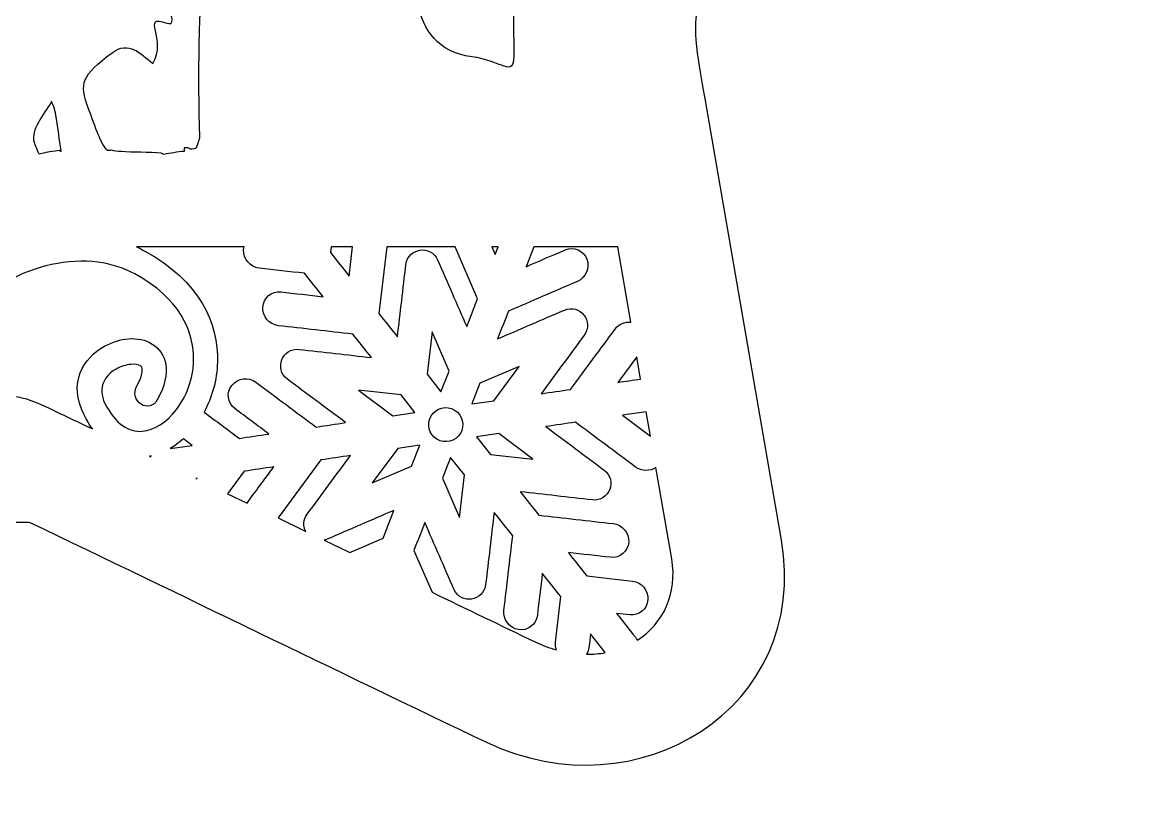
# Model space of a CAD drawing. Header units: centimetres. Extents: x 1 to 126, y -110 to -2.
# Drawn here: x 42.48 to 47.69, y -28.98 to -25.25 of the extents above; entities that cross this region are included whole.
import ezdxf

# ---------------------------------------------------------------- set-up
doc = ezdxf.new("R2010")
doc.units = ezdxf.units.CM
doc.header["$MEASUREMENT"] = 0
doc.layers.add('layer 1', color=7, linetype='Continuous')

msp = doc.modelspace()

# ---------------------------------------------------------------- linework, layer by layer
at = {"layer": 'layer 1', "color": 250}
for points, knots in [([(46.36545, -21.77589), (46.6753, -21.81724), (47.04066, -21.87667), (47.2942, -22.07185), (47.2942, -22.07185), (47.46251, -22.20141), (47.58036, -22.37796), (47.61948, -22.58822), (47.61948, -22.58822), (47.69392, -22.98836), (47.46352, -23.34946), (47.1942, -23.62079), (47.1942, -23.62079), (47.1942, -23.62079), (45.71405, -25.11198), (45.71405, -25.11198), (45.71405, -25.11198), (45.68489, -25.14136), (45.6561, -25.1745), (45.64785, -25.21617), (45.64785, -25.21617), (45.62758, -25.31854), (45.67422, -25.53845), (45.6921, -25.64177), (45.6921, -25.64177), (45.6921, -25.64177), (46.04615, -27.68863), (46.04615, -27.68863), (46.04615, -27.68863), (46.18301, -28.4798), (45.36802, -28.97576), (44.66266, -28.64062), (44.66266, -28.64062), (43.94295, -28.29867), (43.22752, -27.94779), (42.50836, -27.60468), (42.50836, -27.60468), (42.50836, -27.60468), (42.29024, -27.60468), (42.29024, -27.60468), (42.29024, -27.60468), (41.57196, -27.95059), (40.85465, -28.29849), (40.13456, -28.64062), (40.13456, -28.64062), (39.42921, -28.97576), (38.61422, -28.4798), (38.75107, -27.68863), (38.75107, -27.68863), (38.75107, -27.68863), (39.10513, -25.64177), (39.10513, -25.64177), (39.10513, -25.64177), (39.20943, -25.03877), (38.99681, -25.02498), (38.5828, -24.60787), (38.5828, -24.60787), (38.5828, -24.60787), (37.60303, -23.62079), (37.60303, -23.62079), (37.60303, -23.62079), (37.33371, -23.34946), (37.10331, -22.98836), (37.17775, -22.58822), (37.17775, -22.58822), (37.21687, -22.37796), (37.33472, -22.20141), (37.50302, -22.07185), (37.50302, -22.07185), (37.75657, -21.87667), (38.12192, -21.81724), (38.43177, -21.77589), (38.43177, -21.77589), (38.43177, -21.77589), (39.74487, -21.60062), (39.74487, -21.60062), (39.74487, -21.60062), (40.23312, -21.53546), (40.42005, -21.58579), (40.64424, -21.13943), (40.64424, -21.13943), (40.64424, -21.13943), (41.39412, -19.64646), (41.39412, -19.64646), (41.39412, -19.64646), (41.59582, -19.24488), (41.8908, -18.74749), (42.40351, -18.74687), (42.40351, -18.74687), (42.91444, -18.74626), (43.2092, -19.2389), (43.41029, -19.63928), (43.41029, -19.63928), (43.41029, -19.63928), (44.16157, -21.13503), (44.16157, -21.13503), (44.16157, -21.13503), (44.3539, -21.51793), (44.43619, -21.52748), (44.74386, -21.56764), (44.74386, -21.56764), (45.27899, -21.6375), (45.82808, -21.70416), (46.36545, -21.77589)], [0, 0, 0, 0, 0.037037, 0.037037, 0.037037, 0.037037, 0.0740741, 0.0740741, 0.0740741, 0.0740741, 0.1111111, 0.1111111, 0.1111111, 0.1111111, 0.1481481, 0.1481481, 0.1481481, 0.1481481, 0.1851852, 0.1851852, 0.1851852, 0.1851852, 0.2222222, 0.2222222, 0.2222222, 0.2222222, 0.2592593, 0.2592593, 0.2592593, 0.2592593, 0.2962963, 0.2962963, 0.2962963, 0.2962963, 0.3333333, 0.3333333, 0.3333333, 0.3333333, 0.3703704, 0.3703704, 0.3703704, 0.3703704, 0.4074074, 0.4074074, 0.4074074, 0.4074074, 0.4444444, 0.4444444, 0.4444444, 0.4444444, 0.4814815, 0.4814815, 0.4814815, 0.4814815, 0.5185185, 0.5185185, 0.5185185, 0.5185185, 0.5555556, 0.5555556, 0.5555556, 0.5555556, 0.5925926, 0.5925926, 0.5925926, 0.5925926, 0.6296296, 0.6296296, 0.6296296, 0.6296296, 0.6666667, 0.6666667, 0.6666667, 0.6666667, 0.7037037, 0.7037037, 0.7037037, 0.7037037, 0.7407407, 0.7407407, 0.7407407, 0.7407407, 0.7777778, 0.7777778, 0.7777778, 0.7777778, 0.8148148, 0.8148148, 0.8148148, 0.8148148, 0.8518519, 0.8518519, 0.8518519, 0.8518519, 0.8888889, 0.8888889, 0.8888889, 0.8888889, 0.9259259, 0.9259259, 0.9259259, 0.9259259, 1, 1, 1, 1]), ([(40.71494, -22.98687), (40.51563, -23.17215), (40.31314, -23.35727), (40.09522, -23.54372), (40.09522, -23.54372), (40.06101, -23.573), (40.0521, -23.60384), (40.0521, -23.64583), (40.0521, -23.64583), (40.05551, -24.68394), (40.05354, -24.53762), (40.05274, -25.10005), (40.05274, -25.10005), (40.05266, -25.15145), (40.04617, -25.14564), (40.06903, -25.10721), (40.06903, -25.10721), (40.13182, -25.00183), (40.18811, -24.90913), (40.25535, -24.78634), (40.25535, -24.78634), (40.25535, -24.78634), (40.25449, -24.78634), (40.25449, -24.78634), (40.25449, -24.78634), (40.3011, -24.75208), (40.32101, -24.68234), (40.34063, -24.62191), (40.34063, -24.62191), (40.35592, -24.61086), (40.36867, -24.59483), (40.38053, -24.57253), (40.38053, -24.57253), (40.49126, -24.36453), (40.62001, -24.16755), (40.75073, -23.97227), (40.75073, -23.97227), (40.83005, -23.85377), (40.91441, -23.7376), (41.04182, -23.66562), (41.04182, -23.66562), (41.15035, -23.60432), (41.35265, -23.6357), (41.4455, -23.72671), (41.4455, -23.72671), (41.50119, -23.78123), (41.50699, -23.9301), (41.45728, -24.0398), (41.45728, -24.0398), (41.44595, -24.06482), (41.43386, -24.08506), (41.43892, -24.11846), (41.43892, -24.11846), (41.45361, -24.21473), (41.33081, -24.32196), (41.2427, -24.28616), (41.2427, -24.28616), (41.17792, -24.25978), (41.16235, -24.30009), (41.17655, -24.33496), (41.17655, -24.33496), (41.21614, -24.43214), (41.20706, -24.53834), (41.23775, -24.63736), (41.23775, -24.63736), (41.30558, -24.62347), (41.31385, -24.57014), (41.31735, -24.52166), (41.31735, -24.52166), (41.3233, -24.43959), (41.36688, -24.38493), (41.42552, -24.33609), (41.42552, -24.33609), (41.44542, -24.31953), (41.46239, -24.301), (41.48948, -24.3143), (41.48948, -24.3143), (41.51223, -24.32554), (41.50869, -24.34998), (41.51218, -24.37077), (41.51218, -24.37077), (41.52803, -24.4658), (41.4745, -24.53744), (41.42483, -24.62373), (41.42483, -24.62373), (41.37873, -24.66804), (41.35996, -24.73619), (41.35016, -24.80038), (41.35016, -24.80038), (41.32667, -24.81691), (41.32631, -24.853), (41.32593, -24.93241), (41.32593, -24.93241), (41.3253, -25.07333), (41.31652, -25.08187), (41.17746, -25.09168), (41.17746, -25.09168), (41.13632, -25.09463), (41.07989, -25.0841), (41.06127, -25.12416), (41.06127, -25.12416), (41.03922, -25.17166), (41.0873, -25.20939), (41.11634, -25.24344), (41.11634, -25.24344), (41.26593, -25.4187), (41.38691, -25.65139), (41.46666, -25.89054), (41.46666, -25.89054), (41.46666, -25.89054), (41.47848, -25.89029), (41.47848, -25.89029), (41.47848, -25.89029), (41.47848, -25.89029), (41.47865, -25.8908), (41.47865, -25.8908), (41.47865, -25.8908), (41.47865, -25.8908), (41.47919, -25.89081), (41.47919, -25.89081), (41.47919, -25.89081), (41.47919, -25.89081), (41.47955, -25.89005), (41.47955, -25.89005), (41.47955, -25.89005), (41.48564, -25.88841), (41.48799, -25.88205), (41.48666, -25.87672), (41.48666, -25.87672), (41.50686, -25.88015), (41.52662, -25.8819), (41.54606, -25.88184), (41.54606, -25.88184), (41.54606, -25.88184), (41.54607, -25.88182), (41.54607, -25.88182), (41.54607, -25.88182), (41.54607, -25.88182), (41.54622, -25.88055), (41.54622, -25.88055), (41.54622, -25.88055), (41.54622, -25.88055), (41.54624, -25.88054), (41.54624, -25.88054), (41.54624, -25.88054), (41.54624, -25.88054), (41.5459, -25.8767), (41.5459, -25.8767), (41.5459, -25.8767), (41.5459, -25.8767), (41.54591, -25.8767), (41.54591, -25.8767), (41.54591, -25.8767), (41.54591, -25.8767), (41.5459, -25.87668), (41.5459, -25.87668), (41.5459, -25.87668), (41.58715, -25.79043), (41.64622, -25.67429), (41.67683, -25.59749), (41.67683, -25.59749), (41.68969, -25.56524), (41.74819, -25.53267), (41.69147, -25.48853), (41.69147, -25.48853), (41.64048, -25.44893), (41.58924, -25.40713), (41.51968, -25.43757), (41.51968, -25.43757), (41.49469, -25.44851), (41.47363, -25.46874), (41.45068, -25.48479), (41.45068, -25.48479), (41.41992, -25.44011), (41.44868, -25.39632), (41.4519, -25.35761), (41.4519, -25.35761), (41.41907, -25.33416), (41.38119, -25.38496), (41.3628, -25.34776), (41.3628, -25.34776), (41.34436, -25.31043), (41.41106, -25.23826), (41.43516, -25.20697), (41.43516, -25.20697), (41.40585, -25.18418), (41.38982, -25.22749), (41.35689, -25.21054), (41.35689, -25.21054), (41.4577, -24.99936), (41.45782, -24.99905), (41.66181, -25.08393), (41.66181, -25.08393), (41.70022, -25.09989), (41.72611, -25.08981), (41.75386, -25.05877), (41.75386, -25.05877), (41.89446, -24.90129), (42.06325, -24.88641), (42.24365, -24.97321), (42.24365, -24.97321), (42.31928, -25.00959), (42.35566, -25.00174), (42.39776, -24.92087), (42.39776, -24.92087), (42.47825, -24.76627), (42.6214, -24.74123), (42.70588, -24.86308), (42.70588, -24.86308), (42.74544, -24.92016), (42.77488, -24.92294), (42.83351, -24.907), (42.83351, -24.907), (42.94082, -24.87782), (43.09993, -24.94569), (43.13075, -25.03961), (43.13075, -25.03961), (43.15041, -25.09945), (43.14511, -25.16803), (43.17707, -25.22726), (43.17707, -25.22726), (43.18371, -25.2396), (43.18503, -25.26921), (43.1562, -25.25867), (43.1562, -25.25867), (43.02942, -25.21234), (43.16112, -25.33825), (43.0893, -25.44781), (43.0893, -25.44781), (43.03271, -25.40219), (42.97691, -25.33878), (42.89793, -25.39834), (42.89793, -25.39834), (42.75421, -25.50675), (42.74257, -25.53915), (42.78761, -25.66113), (42.78761, -25.66113), (42.81948, -25.74747), (42.84748, -25.83363), (42.87699, -25.85741), (42.87699, -25.85741), (42.88309, -25.8571), (42.88917, -25.85693), (42.8953, -25.85657), (42.8953, -25.85657), (42.90804, -25.85957), (42.92279, -25.86147), (42.94023, -25.86279), (42.94023, -25.86279), (42.94023, -25.86279), (42.94023, -25.8628), (42.94023, -25.8628), (42.94023, -25.8628), (42.99334, -25.86683), (43.07217, -25.86475), (43.12972, -25.87006), (43.12972, -25.87006), (43.12972, -25.87006), (43.14178, -25.87587), (43.14178, -25.87587), (43.14178, -25.87587), (43.17332, -25.86977), (43.20493, -25.86507), (43.23657, -25.86149), (43.23657, -25.86149), (43.23657, -25.86149), (43.23657, -25.84425), (43.23657, -25.84425), (43.23657, -25.84425), (43.24441, -25.8447), (43.25224, -25.84525), (43.26004, -25.84597), (43.26004, -25.84597), (43.26463, -25.85712), (43.284, -25.84986), (43.29163, -25.84854), (43.29163, -25.84854), (43.29955, -25.82864), (43.30965, -25.80221), (43.30965, -25.79468), (43.30965, -25.79468), (43.30039, -25.50078), (43.30439, -25.20705), (43.32969, -24.91381), (43.32969, -24.91381), (43.33743, -24.82429), (43.30713, -24.78348), (43.21231, -24.82037), (43.21231, -24.82037), (43.17415, -24.83524), (43.11468, -24.8531), (43.09465, -24.81352), (43.09465, -24.81352), (43.08169, -24.78785), (43.06621, -24.77451), (43.04936, -24.76775), (43.04936, -24.76775), (43.01435, -24.71781), (43.02273, -24.66796), (43.0408, -24.61314), (43.0408, -24.61314), (43.07324, -24.60578), (43.07786, -24.58284), (43.07984, -24.5423), (43.07984, -24.5423), (43.08751, -24.38469), (43.09734, -24.22701), (43.11318, -24.07009), (43.11318, -24.07009), (43.1195, -24.00745), (43.10265, -23.97278), (43.04973, -23.93955), (43.04973, -23.93955), (42.9743, -23.89222), (42.92828, -23.82096), (42.93816, -23.72386), (42.93816, -23.72386), (42.94692, -23.63803), (42.98169, -23.62764), (43.05545, -23.66613), (43.05545, -23.66613), (43.16029, -23.72091), (43.21199, -23.83091), (43.30624, -23.89479), (43.30624, -23.89479), (43.35146, -23.92538), (43.38219, -24.00215), (43.43905, -23.98339), (43.43905, -23.98339), (43.49183, -23.96597), (43.45212, -23.8748), (43.47148, -23.82676), (43.47148, -23.82676), (43.48512, -23.79285), (43.52809, -23.75641), (43.48245, -23.72339), (43.48245, -23.72339), (43.43734, -23.69071), (43.41686, -23.74747), (43.38881, -23.76803), (43.38881, -23.76803), (43.35755, -23.79095), (43.32904, -23.80673), (43.29306, -23.78342), (43.29306, -23.78342), (43.18378, -23.71266), (43.32307, -23.65646), (43.17607, -23.55982), (43.17607, -23.55982), (43.14962, -23.54245), (43.13846, -23.52633), (43.14516, -23.50245), (43.14516, -23.50245), (43.18727, -23.3524), (43.03813, -23.24853), (43.13565, -23.11149), (43.13565, -23.11149), (43.20541, -23.01344), (43.29369, -22.93285), (43.41739, -22.95841), (43.41739, -22.95841), (43.53503, -22.98268), (43.62054, -23.06033), (43.6563, -23.18923), (43.6563, -23.18923), (43.67623, -23.26129), (43.69221, -23.33744), (43.74562, -23.39906), (43.74562, -23.39906), (43.76377, -23.42002), (43.79819, -23.45897), (43.7756, -23.49499), (43.7756, -23.49499), (43.73991, -23.55195), (43.75866, -23.57076), (43.816, -23.57455), (43.816, -23.57455), (43.85522, -23.57715), (43.87771, -23.60665), (43.90143, -23.63274), (43.90143, -23.63274), (44.01334, -23.75562), (44.09382, -23.89608), (44.13667, -24.05902), (44.13667, -24.05902), (44.17834, -24.21749), (44.20132, -24.37679), (44.20132, -24.54068), (44.20132, -24.54068), (44.17801, -24.55792), (44.2581, -24.73622), (44.26973, -24.76295), (44.26973, -24.76295), (44.26438, -24.76295), (44.25913, -24.76291), (44.25378, -24.76291), (44.25378, -24.76291), (44.34767, -25.00632), (44.26133, -25.37361), (44.5904, -25.41694), (44.5904, -25.41694), (44.73128, -25.43543), (44.78759, -25.51864), (44.78709, -25.41181), (44.78709, -25.41181), (44.78409, -24.78866), (44.78358, -24.34899), (44.78947, -23.65147), (44.78947, -23.65147), (44.78993, -23.59798), (44.76757, -23.56622), (44.73038, -23.53431), (44.73038, -23.53431), (44.18336, -23.06509), (43.72654, -22.59484), (43.17989, -22.12515), (43.17989, -22.12515), (43.1509, -22.10028), (43.12588, -22.07016), (43.08102, -22.07027), (43.08102, -22.07027), (42.71255, -22.07135), (42.33627, -22.06591), (41.9691, -22.06589), (41.9691, -22.06589), (41.96842, -22.06788), (42.04085, -22.5483), (42.04751, -22.59455), (42.04751, -22.59455), (42.13388, -22.5538), (42.21647, -22.51484), (42.30312, -22.47395), (42.30312, -22.47395), (42.48443, -22.38841), (42.46174, -22.38035), (42.37797, -22.56308), (42.37797, -22.56308), (42.34856, -22.62725), (42.32073, -22.6869), (42.29087, -22.74546), (42.29087, -22.74546), (42.26094, -22.80415), (42.26895, -22.81963), (42.33593, -22.83154), (42.33593, -22.83154), (42.49162, -22.85931), (42.67667, -22.89214), (42.84832, -22.92496), (42.84832, -22.92496), (43.09516, -22.97216), (43.05848, -22.96407), (42.82926, -23.01357), (42.82926, -23.01357), (42.66115, -23.04989), (42.48179, -23.08044), (42.33028, -23.1092), (42.33028, -23.1092), (42.27413, -23.11987), (42.26025, -23.13501), (42.28937, -23.19146), (42.28937, -23.19146), (42.33084, -23.27181), (42.36764, -23.35469), (42.40907, -23.44663), (42.40907, -23.44663), (42.45165, -23.54111), (42.4737, -23.54768), (42.37735, -23.50216), (42.37735, -23.50216), (42.25959, -23.44652), (42.15439, -23.39681), (42.04645, -23.3458), (42.04645, -23.3458), (42.00068, -23.67677), (41.95645, -23.99665), (41.91227, -24.31605), (41.91227, -24.31605), (41.90433, -24.37344), (41.88325, -24.37896), (41.87494, -24.31912), (41.87494, -24.31912), (41.83005, -23.99635), (41.78516, -23.67344), (41.73975, -23.34684), (41.73975, -23.34684), (41.63884, -23.39383), (41.54541, -23.43731), (41.44317, -23.48491), (41.44317, -23.48491), (41.31761, -23.54336), (41.32765, -23.55641), (41.38393, -23.42975), (41.38393, -23.42975), (41.41772, -23.35375), (41.45173, -23.27754), (41.4913, -23.20535), (41.4913, -23.20535), (41.53058, -23.13372), (41.50844, -23.11886), (41.43935, -23.10613), (41.43935, -23.10613), (41.24329, -23.07008), (40.95419, -23.02833), (40.74324, -22.98816), (40.74324, -22.98816), (40.73597, -22.98677), (40.7217, -22.98059), (40.71494, -22.98687)], [0, 0, 0, 0, 0.0078125, 0.0078125, 0.0078125, 0.0078125, 0.015625, 0.015625, 0.015625, 0.015625, 0.0234375, 0.0234375, 0.0234375, 0.0234375, 0.03125, 0.03125, 0.03125, 0.03125, 0.0390625, 0.0390625, 0.0390625, 0.0390625, 0.046875, 0.046875, 0.046875, 0.046875, 0.0546875, 0.0546875, 0.0546875, 0.0546875, 0.0625, 0.0625, 0.0625, 0.0625, 0.0703125, 0.0703125, 0.0703125, 0.0703125, 0.078125, 0.078125, 0.078125, 0.078125, 0.0859375, 0.0859375, 0.0859375, 0.0859375, 0.09375, 0.09375, 0.09375, 0.09375, 0.1015625, 0.1015625, 0.1015625, 0.1015625, 0.109375, 0.109375, 0.109375, 0.109375, 0.1171875, 0.1171875, 0.1171875, 0.1171875, 0.125, 0.125, 0.125, 0.125, 0.1328125, 0.1328125, 0.1328125, 0.1328125, 0.140625, 0.140625, 0.140625, 0.140625, 0.1484375, 0.1484375, 0.1484375, 0.1484375, 0.15625, 0.15625, 0.15625, 0.15625, 0.1640625, 0.1640625, 0.1640625, 0.1640625, 0.171875, 0.171875, 0.171875, 0.171875, 0.1796875, 0.1796875, 0.1796875, 0.1796875, 0.1875, 0.1875, 0.1875, 0.1875, 0.1953125, 0.1953125, 0.1953125, 0.1953125, 0.203125, 0.203125, 0.203125, 0.203125, 0.2109375, 0.2109375, 0.2109375, 0.2109375, 0.21875, 0.21875, 0.21875, 0.21875, 0.2265625, 0.2265625, 0.2265625, 0.2265625, 0.234375, 0.234375, 0.234375, 0.234375, 0.2421875, 0.2421875, 0.2421875, 0.2421875, 0.25, 0.25, 0.25, 0.25, 0.2578125, 0.2578125, 0.2578125, 0.2578125, 0.265625, 0.265625, 0.265625, 0.265625, 0.2734375, 0.2734375, 0.2734375, 0.2734375, 0.28125, 0.28125, 0.28125, 0.28125, 0.2890625, 0.2890625, 0.2890625, 0.2890625, 0.296875, 0.296875, 0.296875, 0.296875, 0.3046875, 0.3046875, 0.3046875, 0.3046875, 0.3125, 0.3125, 0.3125, 0.3125, 0.3203125, 0.3203125, 0.3203125, 0.3203125, 0.328125, 0.328125, 0.328125, 0.328125, 0.3359375, 0.3359375, 0.3359375, 0.3359375, 0.34375, 0.34375, 0.34375, 0.34375, 0.3515625, 0.3515625, 0.3515625, 0.3515625, 0.359375, 0.359375, 0.359375, 0.359375, 0.3671875, 0.3671875, 0.3671875, 0.3671875, 0.375, 0.375, 0.375, 0.375, 0.3828125, 0.3828125, 0.3828125, 0.3828125, 0.390625, 0.390625, 0.390625, 0.390625, 0.3984375, 0.3984375, 0.3984375, 0.3984375, 0.40625, 0.40625, 0.40625, 0.40625, 0.4140625, 0.4140625, 0.4140625, 0.4140625, 0.421875, 0.421875, 0.421875, 0.421875, 0.4296875, 0.4296875, 0.4296875, 0.4296875, 0.4375, 0.4375, 0.4375, 0.4375, 0.4453125, 0.4453125, 0.4453125, 0.4453125, 0.453125, 0.453125, 0.453125, 0.453125, 0.4609375, 0.4609375, 0.4609375, 0.4609375, 0.46875, 0.46875, 0.46875, 0.46875, 0.4765625, 0.4765625, 0.4765625, 0.4765625, 0.484375, 0.484375, 0.484375, 0.484375, 0.4921875, 0.4921875, 0.4921875, 0.4921875, 0.5, 0.5, 0.5, 0.5, 0.5078125, 0.5078125, 0.5078125, 0.5078125, 0.515625, 0.515625, 0.515625, 0.515625, 0.5234375, 0.5234375, 0.5234375, 0.5234375, 0.53125, 0.53125, 0.53125, 0.53125, 0.5390625, 0.5390625, 0.5390625, 0.5390625, 0.546875, 0.546875, 0.546875, 0.546875, 0.5546875, 0.5546875, 0.5546875, 0.5546875, 0.5625, 0.5625, 0.5625, 0.5625, 0.5703125, 0.5703125, 0.5703125, 0.5703125, 0.578125, 0.578125, 0.578125, 0.578125, 0.5859375, 0.5859375, 0.5859375, 0.5859375, 0.59375, 0.59375, 0.59375, 0.59375, 0.6015625, 0.6015625, 0.6015625, 0.6015625, 0.609375, 0.609375, 0.609375, 0.609375, 0.6171875, 0.6171875, 0.6171875, 0.6171875, 0.625, 0.625, 0.625, 0.625, 0.6328125, 0.6328125, 0.6328125, 0.6328125, 0.640625, 0.640625, 0.640625, 0.640625, 0.6484375, 0.6484375, 0.6484375, 0.6484375, 0.65625, 0.65625, 0.65625, 0.65625, 0.6640625, 0.6640625, 0.6640625, 0.6640625, 0.671875, 0.671875, 0.671875, 0.671875, 0.6796875, 0.6796875, 0.6796875, 0.6796875, 0.6875, 0.6875, 0.6875, 0.6875, 0.6953125, 0.6953125, 0.6953125, 0.6953125, 0.703125, 0.703125, 0.703125, 0.703125, 0.7109375, 0.7109375, 0.7109375, 0.7109375, 0.71875, 0.71875, 0.71875, 0.71875, 0.7265625, 0.7265625, 0.7265625, 0.7265625, 0.734375, 0.734375, 0.734375, 0.734375, 0.7421875, 0.7421875, 0.7421875, 0.7421875, 0.75, 0.75, 0.75, 0.75, 0.7578125, 0.7578125, 0.7578125, 0.7578125, 0.765625, 0.765625, 0.765625, 0.765625, 0.7734375, 0.7734375, 0.7734375, 0.7734375, 0.78125, 0.78125, 0.78125, 0.78125, 0.7890625, 0.7890625, 0.7890625, 0.7890625, 0.796875, 0.796875, 0.796875, 0.796875, 0.8046875, 0.8046875, 0.8046875, 0.8046875, 0.8125, 0.8125, 0.8125, 0.8125, 0.8203125, 0.8203125, 0.8203125, 0.8203125, 0.828125, 0.828125, 0.828125, 0.828125, 0.8359375, 0.8359375, 0.8359375, 0.8359375, 0.84375, 0.84375, 0.84375, 0.84375, 0.8515625, 0.8515625, 0.8515625, 0.8515625, 0.859375, 0.859375, 0.859375, 0.859375, 0.8671875, 0.8671875, 0.8671875, 0.8671875, 0.875, 0.875, 0.875, 0.875, 0.8828125, 0.8828125, 0.8828125, 0.8828125, 0.890625, 0.890625, 0.890625, 0.890625, 0.8984375, 0.8984375, 0.8984375, 0.8984375, 0.90625, 0.90625, 0.90625, 0.90625, 0.9140625, 0.9140625, 0.9140625, 0.9140625, 0.921875, 0.921875, 0.921875, 0.921875, 0.9296875, 0.9296875, 0.9296875, 0.9296875, 0.9375, 0.9375, 0.9375, 0.9375, 0.9453125, 0.9453125, 0.9453125, 0.9453125, 0.953125, 0.953125, 0.953125, 0.953125, 0.9609375, 0.9609375, 0.9609375, 0.9609375, 0.96875, 0.96875, 0.96875, 0.96875, 0.9765625, 0.9765625, 0.9765625, 0.9765625, 0.984375, 0.984375, 0.984375, 0.984375, 1, 1, 1, 1]), ([(42.65794, -25.85701), (42.65793, -25.85869), (42.65884, -25.8603), (42.65884, -25.86189), (42.65884, -25.86189), (42.65884, -25.86189), (42.65, -25.85643), (42.65, -25.85643), (42.65, -25.85643), (42.59158, -25.86212), (42.59592, -25.86534), (42.55494, -25.87296), (42.55494, -25.87296), (42.54994, -25.86855), (42.53302, -25.82542), (42.53137, -25.81889), (42.53137, -25.81889), (42.51592, -25.75814), (42.57337, -25.69393), (42.61399, -25.62657), (42.61399, -25.62657), (42.64322, -25.69346), (42.64494, -25.78462), (42.65794, -25.85701)], [0, 0, 0, 0, 0.1428571, 0.1428571, 0.1428571, 0.1428571, 0.2857143, 0.2857143, 0.2857143, 0.2857143, 0.4285714, 0.4285714, 0.4285714, 0.4285714, 0.5714286, 0.5714286, 0.5714286, 0.5714286, 0.7142857, 0.7142857, 0.7142857, 0.7142857, 1, 1, 1, 1]), ([(44.56578, -26.68564), (44.52025, -26.58114), (44.47471, -26.47665), (44.42918, -26.37211), (44.42918, -26.37211), (44.39734, -26.29904), (44.28937, -26.31501), (44.28008, -26.39418), (44.28008, -26.39418), (44.26676, -26.50738), (44.25341, -26.62061), (44.24007, -26.73384), (44.24007, -26.73384), (44.21098, -26.69712), (44.18188, -26.66043), (44.15276, -26.62371), (44.15276, -26.62371), (44.15276, -26.62371), (44.18957, -26.31108), (44.18957, -26.31108), (44.18957, -26.31108), (44.18957, -26.31108), (44.51124, -26.31108), (44.51124, -26.31108), (44.51124, -26.31108), (44.51124, -26.31108), (44.61748, -26.55498), (44.61748, -26.55498), (44.61748, -26.55498), (44.60023, -26.59855), (44.583, -26.64211), (44.56578, -26.68564)], [0, 0, 0, 0, 0.1111111, 0.1111111, 0.1111111, 0.1111111, 0.2222222, 0.2222222, 0.2222222, 0.2222222, 0.3333333, 0.3333333, 0.3333333, 0.3333333, 0.4444444, 0.4444444, 0.4444444, 0.4444444, 0.5555556, 0.5555556, 0.5555556, 0.5555556, 0.6666667, 0.6666667, 0.6666667, 0.6666667, 0.7777778, 0.7777778, 0.7777778, 0.7777778, 1, 1, 1, 1]), ([(43.51877, -26.31108), (43.51785, -26.31519), (43.51723, -26.31943), (43.51697, -26.32379), (43.51697, -26.32379), (43.51437, -26.36703), (43.54668, -26.40574), (43.58982, -26.41063), (43.58982, -26.41063), (43.66112, -26.41868), (43.73243, -26.42679), (43.80372, -26.43485), (43.80372, -26.43485), (43.83283, -26.47158), (43.86194, -26.50827), (43.89101, -26.54495), (43.89101, -26.54495), (43.82484, -26.53745), (43.7586, -26.52996), (43.69244, -26.52247), (43.69244, -26.52247), (43.64822, -26.51744), (43.60991, -26.54986), (43.60723, -26.59422), (43.60723, -26.59422), (43.60462, -26.63747), (43.63698, -26.67622), (43.6801, -26.68107), (43.6801, -26.68107), (43.79687, -26.69428), (43.91363, -26.70752), (44.03041, -26.72075), (44.03041, -26.72075), (44.05951, -26.75746), (44.08862, -26.79414), (44.11772, -26.83086), (44.11772, -26.83086), (44.00445, -26.818), (43.89118, -26.80521), (43.77788, -26.79237), (43.77788, -26.79237), (43.69871, -26.78341), (43.65855, -26.8849), (43.72243, -26.93252), (43.72243, -26.93252), (43.81381, -27.0007), (43.9052, -27.06883), (43.99659, -27.13699), (43.99659, -27.13699), (43.95025, -27.14384), (43.90392, -27.1507), (43.8576, -27.15755), (43.8576, -27.15755), (43.7634, -27.08728), (43.66919, -27.01705), (43.57496, -26.94679), (43.57496, -26.94679), (43.54019, -26.92083), (43.4901, -26.92694), (43.46239, -26.96026), (43.46239, -26.96026), (43.43401, -26.99445), (43.43979, -27.0443), (43.47543, -27.07091), (43.47543, -27.07091), (43.52885, -27.11073), (43.58223, -27.15054), (43.63563, -27.19037), (43.63563, -27.19037), (43.58933, -27.19722), (43.54299, -27.20409), (43.49665, -27.21094), (43.49665, -27.21094), (43.44147, -27.16978), (43.38629, -27.12865), (43.33111, -27.08746), (43.33111, -27.08746), (43.36795, -27.0189), (43.39128, -26.93811), (43.39363, -26.85301), (43.39363, -26.85301), (43.39866, -26.67039), (43.30913, -26.46971), (43.05284, -26.33059), (43.05284, -26.33059), (43.03988, -26.32356), (43.0267, -26.31706), (43.01331, -26.31108), (43.01331, -26.31108), (43.01331, -26.31108), (43.51877, -26.31108), (43.51877, -26.31108)], [0, 0, 0, 0, 0.0416667, 0.0416667, 0.0416667, 0.0416667, 0.0833333, 0.0833333, 0.0833333, 0.0833333, 0.125, 0.125, 0.125, 0.125, 0.1666667, 0.1666667, 0.1666667, 0.1666667, 0.2083333, 0.2083333, 0.2083333, 0.2083333, 0.25, 0.25, 0.25, 0.25, 0.2916667, 0.2916667, 0.2916667, 0.2916667, 0.3333333, 0.3333333, 0.3333333, 0.3333333, 0.375, 0.375, 0.375, 0.375, 0.4166667, 0.4166667, 0.4166667, 0.4166667, 0.4583333, 0.4583333, 0.4583333, 0.4583333, 0.5, 0.5, 0.5, 0.5, 0.5416667, 0.5416667, 0.5416667, 0.5416667, 0.5833333, 0.5833333, 0.5833333, 0.5833333, 0.625, 0.625, 0.625, 0.625, 0.6666667, 0.6666667, 0.6666667, 0.6666667, 0.7083333, 0.7083333, 0.7083333, 0.7083333, 0.75, 0.75, 0.75, 0.75, 0.7916667, 0.7916667, 0.7916667, 0.7916667, 0.8333333, 0.8333333, 0.8333333, 0.8333333, 0.875, 0.875, 0.875, 0.875, 0.9166667, 0.9166667, 0.9166667, 0.9166667, 1, 1, 1, 1]), ([(44.02949, -26.31108), (44.02949, -26.31108), (44.01338, -26.44793), (44.01338, -26.44793), (44.01338, -26.44793), (43.98427, -26.41124), (43.95517, -26.37453), (43.92607, -26.33783), (43.92607, -26.33783), (43.92607, -26.33783), (43.92922, -26.31108), (43.92922, -26.31108), (43.92922, -26.31108), (43.92922, -26.31108), (44.02949, -26.31108), (44.02949, -26.31108)], [0, 0, 0, 0, 0.2, 0.2, 0.2, 0.2, 0.4, 0.4, 0.4, 0.4, 0.6, 0.6, 0.6, 0.6, 1, 1, 1, 1]), ([(44.71397, -26.31108), (44.71397, -26.31108), (44.69999, -26.34636), (44.69999, -26.34636), (44.69999, -26.34636), (44.69999, -26.34636), (44.68463, -26.31108), (44.68463, -26.31108), (44.68463, -26.31108), (44.68463, -26.31108), (44.71397, -26.31108), (44.71397, -26.31108)], [0, 0, 0, 0, 0.25, 0.25, 0.25, 0.25, 0.5, 0.5, 0.5, 0.5, 1, 1, 1, 1]), ([(45.3375, -26.66411), (45.3098, -26.66178), (45.28148, -26.67337), (45.26406, -26.69696), (45.26406, -26.69696), (45.1942, -26.79147), (45.12437, -26.88603), (45.05454, -26.98053), (45.05454, -26.98053), (45.00822, -26.98737), (44.96187, -26.99423), (44.91554, -27.00107), (44.91554, -27.00107), (44.98327, -26.9094), (45.05104, -26.81772), (45.11879, -26.726), (45.11879, -26.726), (45.16614, -26.66191), (45.09831, -26.5764), (45.0251, -26.60789), (45.0251, -26.60789), (44.92041, -26.65299), (44.81569, -26.69803), (44.71097, -26.74309), (44.71097, -26.74309), (44.72821, -26.69956), (44.74544, -26.65599), (44.76266, -26.61245), (44.76266, -26.61245), (44.87061, -26.566), (44.97856, -26.51952), (45.08652, -26.47306), (45.08652, -26.47306), (45.12637, -26.45591), (45.14613, -26.40951), (45.13112, -26.36883), (45.13112, -26.36883), (45.11571, -26.32716), (45.06966, -26.30724), (45.02879, -26.32483), (45.02879, -26.32483), (44.9676, -26.35116), (44.90643, -26.37748), (44.84521, -26.40385), (44.84521, -26.40385), (44.84521, -26.40385), (44.88191, -26.31108), (44.88191, -26.31108), (44.88191, -26.31108), (44.88191, -26.31108), (45.27643, -26.31108), (45.27643, -26.31108), (45.27643, -26.31108), (45.27643, -26.31108), (45.3375, -26.66411), (45.3375, -26.66411)], [0, 0, 0, 0, 0.0666667, 0.0666667, 0.0666667, 0.0666667, 0.1333333, 0.1333333, 0.1333333, 0.1333333, 0.2, 0.2, 0.2, 0.2, 0.2666667, 0.2666667, 0.2666667, 0.2666667, 0.3333333, 0.3333333, 0.3333333, 0.3333333, 0.4, 0.4, 0.4, 0.4, 0.4666667, 0.4666667, 0.4666667, 0.4666667, 0.5333333, 0.5333333, 0.5333333, 0.5333333, 0.6, 0.6, 0.6, 0.6, 0.6666667, 0.6666667, 0.6666667, 0.6666667, 0.7333333, 0.7333333, 0.7333333, 0.7333333, 0.8, 0.8, 0.8, 0.8, 0.8666667, 0.8666667, 0.8666667, 0.8666667, 1, 1, 1, 1]), ([(42.25221, -27.04414), (42.25931, -27.0182), (42.26277, -26.98832), (42.26146, -26.95435), (42.26146, -26.95435), (42.25705, -26.83998), (42.22765, -26.74134), (42.17267, -26.66691), (42.17267, -26.66691), (42.23419, -26.58848), (42.31339, -26.52297), (42.40123, -26.47422), (42.40123, -26.47422), (42.53584, -26.39953), (42.6899, -26.36452), (42.83153, -26.38284), (42.83153, -26.38284), (42.89257, -26.39074), (42.9513, -26.4087), (43.00498, -26.43784), (43.00498, -26.43784), (43.21275, -26.55062), (43.28551, -26.70613), (43.28167, -26.84544), (43.28167, -26.84544), (43.27926, -26.93286), (43.24749, -27.01468), (43.20045, -27.0759), (43.20045, -27.0759), (43.15539, -27.13453), (43.09719, -27.17315), (43.03926, -27.17745), (43.03926, -27.17745), (42.97826, -27.18197), (42.9145, -27.14483), (42.86466, -27.04643), (42.86466, -27.04643), (42.82686, -26.97179), (42.86512, -26.91377), (42.91702, -26.88491), (42.91702, -26.88491), (42.93944, -26.87243), (42.96407, -26.86492), (42.987, -26.86309), (42.987, -26.86309), (43.00575, -26.86159), (43.0219, -26.86384), (43.03207, -26.87037), (43.03207, -26.87037), (43.04552, -26.87898), (43.04445, -26.90846), (43.01281, -26.96776), (43.01281, -26.96776), (42.99771, -26.99621), (43.0074, -27.03327), (43.03445, -27.05052), (43.03445, -27.05052), (43.0615, -27.06777), (43.0957, -27.05869), (43.11079, -27.03024), (43.11079, -27.03024), (43.18215, -26.89649), (43.15435, -26.81062), (43.08679, -26.76734), (43.08679, -26.76734), (43.05546, -26.74727), (43.01578, -26.73955), (42.97469, -26.74283), (42.97469, -26.74283), (42.93774, -26.74576), (42.89836, -26.75772), (42.86278, -26.7775), (42.86278, -26.7775), (42.76219, -26.83345), (42.68949, -26.94873), (42.76651, -27.10084), (42.76651, -27.10084), (42.77878, -27.12505), (42.79181, -27.14678), (42.8055, -27.16619), (42.8055, -27.16619), (42.73888, -27.1344), (42.67224, -27.10265), (42.60557, -27.07096), (42.60557, -27.07096), (42.47588, -27.0093), (42.40039, -26.98499), (42.25221, -27.04414)], [0, 0, 0, 0, 0.0434783, 0.0434783, 0.0434783, 0.0434783, 0.0869565, 0.0869565, 0.0869565, 0.0869565, 0.1304348, 0.1304348, 0.1304348, 0.1304348, 0.173913, 0.173913, 0.173913, 0.173913, 0.2173913, 0.2173913, 0.2173913, 0.2173913, 0.2608696, 0.2608696, 0.2608696, 0.2608696, 0.3043478, 0.3043478, 0.3043478, 0.3043478, 0.3478261, 0.3478261, 0.3478261, 0.3478261, 0.3913043, 0.3913043, 0.3913043, 0.3913043, 0.4347826, 0.4347826, 0.4347826, 0.4347826, 0.4782609, 0.4782609, 0.4782609, 0.4782609, 0.5217391, 0.5217391, 0.5217391, 0.5217391, 0.5652174, 0.5652174, 0.5652174, 0.5652174, 0.6086957, 0.6086957, 0.6086957, 0.6086957, 0.6521739, 0.6521739, 0.6521739, 0.6521739, 0.6956522, 0.6956522, 0.6956522, 0.6956522, 0.7391304, 0.7391304, 0.7391304, 0.7391304, 0.7826087, 0.7826087, 0.7826087, 0.7826087, 0.826087, 0.826087, 0.826087, 0.826087, 0.8695652, 0.8695652, 0.8695652, 0.8695652, 0.9130435, 0.9130435, 0.9130435, 0.9130435, 1, 1, 1, 1]), ([(44.40297, -26.71003), (44.40297, -26.71003), (44.48322, -26.89428), (44.48322, -26.89428), (44.48322, -26.89428), (44.48322, -26.89428), (44.44465, -26.99179), (44.44465, -26.99179), (44.44465, -26.99179), (44.44465, -26.99179), (44.37949, -26.90961), (44.37949, -26.90961), (44.37949, -26.90961), (44.37949, -26.90961), (44.40297, -26.71003), (44.40297, -26.71003)], [0, 0, 0, 0, 0.2, 0.2, 0.2, 0.2, 0.4, 0.4, 0.4, 0.4, 0.6, 0.6, 0.6, 0.6, 1, 1, 1, 1]), ([(44.62843, -26.95172), (44.62843, -26.95172), (44.81303, -26.87228), (44.81303, -26.87228), (44.81303, -26.87228), (44.81303, -26.87228), (44.6936, -27.03391), (44.6936, -27.03391), (44.6936, -27.03391), (44.6936, -27.03391), (44.58984, -27.04924), (44.58984, -27.04924), (44.58984, -27.04924), (44.58984, -27.04924), (44.62843, -26.95172), (44.62843, -26.95172)], [0, 0, 0, 0, 0.2, 0.2, 0.2, 0.2, 0.4, 0.4, 0.4, 0.4, 0.6, 0.6, 0.6, 0.6, 1, 1, 1, 1]), ([(45.38381, -26.93182), (45.34803, -26.93711), (45.31226, -26.9424), (45.2765, -26.94771), (45.2765, -26.94771), (45.2765, -26.94771), (45.36567, -26.82698), (45.36567, -26.82698), (45.36567, -26.82698), (45.36567, -26.82698), (45.38381, -26.93182), (45.38381, -26.93182)], [0, 0, 0, 0, 0.25, 0.25, 0.25, 0.25, 0.5, 0.5, 0.5, 0.5, 1, 1, 1, 1]), ([(44.32229, -27.08881), (44.32229, -27.08881), (44.21852, -27.10418), (44.21852, -27.10418), (44.21852, -27.10418), (44.21852, -27.10418), (44.05743, -26.98402), (44.05743, -26.98402), (44.05743, -26.98402), (44.05743, -26.98402), (44.25712, -27.00663), (44.25712, -27.00663), (44.25712, -27.00663), (44.25712, -27.00663), (44.32229, -27.08881), (44.32229, -27.08881)], [0, 0, 0, 0, 0.2, 0.2, 0.2, 0.2, 0.4, 0.4, 0.4, 0.4, 0.6, 0.6, 0.6, 0.6, 1, 1, 1, 1]), ([(44.53599, -27.18772), (44.55887, -27.14989), (44.54676, -27.10065), (44.50893, -27.07777), (44.50893, -27.07777), (44.4711, -27.05487), (44.42187, -27.06698), (44.39899, -27.10482), (44.39899, -27.10482), (44.37607, -27.14266), (44.38821, -27.19187), (44.42603, -27.21478), (44.42603, -27.21478), (44.46387, -27.23768), (44.51312, -27.22555), (44.53599, -27.18772)], [0, 0, 0, 0, 0.2, 0.2, 0.2, 0.2, 0.4, 0.4, 0.4, 0.4, 0.6, 0.6, 0.6, 0.6, 1, 1, 1, 1]), ([(45.36842, -28.15974), (45.36585, -28.15456), (45.36271, -28.14958), (45.35901, -28.14491), (45.35901, -28.14491), (45.32956, -28.10779), (45.30011, -28.0706), (45.27065, -28.03348), (45.27065, -28.03348), (45.29138, -28.0358), (45.31211, -28.03817), (45.33282, -28.04052), (45.33282, -28.04052), (45.37703, -28.04553), (45.41534, -28.01313), (45.41802, -27.96877), (45.41802, -27.96877), (45.4206, -27.92551), (45.3883, -27.8868), (45.34515, -27.8819), (45.34515, -27.8819), (45.27384, -27.87386), (45.20256, -27.86576), (45.13125, -27.85769), (45.13125, -27.85769), (45.10215, -27.82101), (45.07304, -27.7843), (45.04396, -27.7476), (45.04396, -27.7476), (45.11017, -27.75509), (45.17635, -27.76257), (45.24254, -27.77007), (45.24254, -27.77007), (45.28675, -27.77507), (45.32506, -27.74269), (45.32773, -27.69832), (45.32773, -27.69832), (45.33034, -27.65506), (45.29799, -27.61633), (45.25488, -27.61145), (45.25488, -27.61145), (45.13808, -27.59826), (45.0213, -27.58501), (44.90455, -27.57181), (44.90455, -27.57181), (44.87547, -27.5351), (44.84633, -27.4984), (44.81726, -27.4617), (44.81726, -27.4617), (44.93054, -27.47453), (45.04379, -27.48734), (45.15705, -27.50015), (45.15705, -27.50015), (45.23628, -27.50913), (45.27642, -27.40764), (45.21254, -27.35999), (45.21254, -27.35999), (45.12116, -27.29186), (45.02976, -27.22371), (44.93839, -27.15554), (44.93839, -27.15554), (44.9847, -27.1487), (45.03107, -27.14184), (45.07737, -27.135), (45.07737, -27.135), (45.17159, -27.20524), (45.26578, -27.2755), (45.36, -27.34577), (45.36, -27.34577), (45.38855, -27.36705), (45.4274, -27.36675), (45.45572, -27.34754), (45.45572, -27.34754), (45.45572, -27.34754), (45.53015, -27.77788), (45.53015, -27.77788), (45.53015, -27.77788), (45.55822, -27.94012), (45.49026, -28.08125), (45.36842, -28.15974)], [0, 0, 0, 0, 0.047619, 0.047619, 0.047619, 0.047619, 0.0952381, 0.0952381, 0.0952381, 0.0952381, 0.1428571, 0.1428571, 0.1428571, 0.1428571, 0.1904762, 0.1904762, 0.1904762, 0.1904762, 0.2380952, 0.2380952, 0.2380952, 0.2380952, 0.2857143, 0.2857143, 0.2857143, 0.2857143, 0.3333333, 0.3333333, 0.3333333, 0.3333333, 0.3809524, 0.3809524, 0.3809524, 0.3809524, 0.4285714, 0.4285714, 0.4285714, 0.4285714, 0.4761905, 0.4761905, 0.4761905, 0.4761905, 0.5238095, 0.5238095, 0.5238095, 0.5238095, 0.5714286, 0.5714286, 0.5714286, 0.5714286, 0.6190476, 0.6190476, 0.6190476, 0.6190476, 0.6666667, 0.6666667, 0.6666667, 0.6666667, 0.7142857, 0.7142857, 0.7142857, 0.7142857, 0.7619048, 0.7619048, 0.7619048, 0.7619048, 0.8095238, 0.8095238, 0.8095238, 0.8095238, 0.8571429, 0.8571429, 0.8571429, 0.8571429, 0.9047619, 0.9047619, 0.9047619, 0.9047619, 1, 1, 1, 1]), ([(45.43015, -27.19972), (45.43015, -27.19972), (45.29933, -27.10215), (45.29933, -27.10215), (45.29933, -27.10215), (45.29933, -27.10215), (45.41043, -27.08574), (45.41043, -27.08574), (45.41043, -27.08574), (45.41043, -27.08574), (45.43015, -27.19972), (45.43015, -27.19972)], [0, 0, 0, 0, 0.25, 0.25, 0.25, 0.25, 0.5, 0.5, 0.5, 0.5, 1, 1, 1, 1]), ([(44.71644, -27.18836), (44.71644, -27.18836), (44.87754, -27.30852), (44.87754, -27.30852), (44.87754, -27.30852), (44.87754, -27.30852), (44.67785, -27.28591), (44.67785, -27.28591), (44.67785, -27.28591), (44.67785, -27.28591), (44.61269, -27.20373), (44.61269, -27.20373), (44.61269, -27.20373), (44.61269, -27.20373), (44.71644, -27.18836), (44.71644, -27.18836)], [0, 0, 0, 0, 0.2, 0.2, 0.2, 0.2, 0.4, 0.4, 0.4, 0.4, 0.6, 0.6, 0.6, 0.6, 1, 1, 1, 1]), ([(43.2338, -27.21325), (43.2338, -27.21325), (43.2747, -27.24376), (43.2747, -27.24376), (43.2747, -27.24376), (43.2747, -27.24376), (43.17138, -27.25904), (43.17138, -27.25904), (43.17138, -27.25904), (43.19317, -27.24641), (43.21409, -27.23102), (43.2338, -27.21325)], [0, 0, 0, 0, 0.25, 0.25, 0.25, 0.25, 0.5, 0.5, 0.5, 0.5, 1, 1, 1, 1]), ([(43.67866, -27.58513), (43.67866, -27.58513), (43.88043, -27.31202), (43.88043, -27.31202), (43.88043, -27.31202), (43.92677, -27.30517), (43.9731, -27.29833), (44.01944, -27.29146), (44.01944, -27.29146), (43.9517, -27.38315), (43.88394, -27.47483), (43.8162, -27.56653), (43.8162, -27.56653), (43.7964, -27.59332), (43.79674, -27.62386), (43.80918, -27.64803), (43.80918, -27.64803), (43.80918, -27.64803), (43.67866, -27.58513), (43.67866, -27.58513)], [0, 0, 0, 0, 0.1666667, 0.1666667, 0.1666667, 0.1666667, 0.3333333, 0.3333333, 0.3333333, 0.3333333, 0.5, 0.5, 0.5, 0.5, 0.6666667, 0.6666667, 0.6666667, 0.6666667, 1, 1, 1, 1]), ([(44.30654, -27.34083), (44.30654, -27.34083), (44.12194, -27.42027), (44.12194, -27.42027), (44.12194, -27.42027), (44.12194, -27.42027), (44.24137, -27.25863), (44.24137, -27.25863), (44.24137, -27.25863), (44.24137, -27.25863), (44.34514, -27.24331), (44.34514, -27.24331), (44.34514, -27.24331), (44.34514, -27.24331), (44.30654, -27.34083), (44.30654, -27.34083)], [0, 0, 0, 0, 0.2, 0.2, 0.2, 0.2, 0.4, 0.4, 0.4, 0.4, 0.6, 0.6, 0.6, 0.6, 1, 1, 1, 1]), ([(43.08245, -27.29348), (43.08145, -27.29469), (43.08048, -27.29595), (43.07955, -27.29722), (43.07955, -27.29722), (43.07955, -27.29722), (43.07475, -27.29492), (43.07475, -27.29492), (43.07475, -27.29492), (43.07733, -27.29448), (43.07989, -27.29399), (43.08245, -27.29348)], [0, 0, 0, 0, 0.25, 0.25, 0.25, 0.25, 0.5, 0.5, 0.5, 0.5, 1, 1, 1, 1]), ([(43.44148, -27.47097), (43.44148, -27.47097), (43.51949, -27.36538), (43.51949, -27.36538), (43.51949, -27.36538), (43.56581, -27.35856), (43.61215, -27.35171), (43.65849, -27.34484), (43.65849, -27.34484), (43.6189, -27.39843), (43.57929, -27.45201), (43.53974, -27.50559), (43.53974, -27.50559), (43.53742, -27.50873), (43.53538, -27.51196), (43.5336, -27.51528), (43.5336, -27.51528), (43.5336, -27.51528), (43.44148, -27.47097), (43.44148, -27.47097)], [0, 0, 0, 0, 0.1666667, 0.1666667, 0.1666667, 0.1666667, 0.3333333, 0.3333333, 0.3333333, 0.3333333, 0.5, 0.5, 0.5, 0.5, 0.6666667, 0.6666667, 0.6666667, 0.6666667, 1, 1, 1, 1]), ([(44.55548, -27.38294), (44.55548, -27.38294), (44.53198, -27.5825), (44.53198, -27.5825), (44.53198, -27.5825), (44.53198, -27.5825), (44.45175, -27.39828), (44.45175, -27.39828), (44.45175, -27.39828), (44.45175, -27.39828), (44.49032, -27.30075), (44.49032, -27.30075), (44.49032, -27.30075), (44.49032, -27.30075), (44.55548, -27.38294), (44.55548, -27.38294)], [0, 0, 0, 0, 0.2, 0.2, 0.2, 0.2, 0.4, 0.4, 0.4, 0.4, 0.6, 0.6, 0.6, 0.6, 1, 1, 1, 1]), ([(43.29187, -27.39906), (43.29187, -27.39906), (43.29754, -27.39823), (43.29754, -27.39823), (43.29754, -27.39823), (43.29754, -27.39823), (43.2956, -27.40086), (43.2956, -27.40086), (43.2956, -27.40086), (43.2956, -27.40086), (43.29187, -27.39906), (43.29187, -27.39906)], [0, 0, 0, 0, 0.25, 0.25, 0.25, 0.25, 0.5, 0.5, 0.5, 0.5, 1, 1, 1, 1]), ([(43.89512, -27.68947), (43.89999, -27.68836), (43.90491, -27.68678), (43.90986, -27.68465), (43.90986, -27.68465), (44.0146, -27.63955), (44.11929, -27.59449), (44.22398, -27.54945), (44.22398, -27.54945), (44.20676, -27.593), (44.18953, -27.63656), (44.17232, -27.68011), (44.17232, -27.68011), (44.17232, -27.68011), (44.01559, -27.74756), (44.01559, -27.74756), (44.01559, -27.74756), (44.01559, -27.74756), (43.89512, -27.68947), (43.89512, -27.68947)], [0, 0, 0, 0, 0.1666667, 0.1666667, 0.1666667, 0.1666667, 0.3333333, 0.3333333, 0.3333333, 0.3333333, 0.5, 0.5, 0.5, 0.5, 0.6666667, 0.6666667, 0.6666667, 0.6666667, 1, 1, 1, 1]), ([(44.40332, -27.93456), (44.40332, -27.93456), (44.31749, -27.73757), (44.31749, -27.73757), (44.31749, -27.73757), (44.33474, -27.69399), (44.35198, -27.65044), (44.3692, -27.60689), (44.3692, -27.60689), (44.4147, -27.7114), (44.46026, -27.81593), (44.50581, -27.92043), (44.50581, -27.92043), (44.53761, -27.9935), (44.6456, -27.97753), (44.65493, -27.89836), (44.65493, -27.89836), (44.66825, -27.78516), (44.68156, -27.67192), (44.69489, -27.55872), (44.69489, -27.55872), (44.724, -27.59541), (44.75309, -27.63211), (44.78222, -27.66884), (44.78222, -27.66884), (44.76846, -27.78553), (44.75474, -27.90225), (44.741, -28.01894), (44.741, -28.01894), (44.73591, -28.06204), (44.76623, -28.10234), (44.80894, -28.1097), (44.80894, -28.1097), (44.85273, -28.11722), (44.89302, -28.08729), (44.89821, -28.04309), (44.89821, -28.04309), (44.90602, -27.97695), (44.91382, -27.91077), (44.92161, -27.8446), (44.92161, -27.8446), (44.95068, -27.88131), (44.9798, -27.91801), (45.00889, -27.95471), (45.00889, -27.95471), (45.00051, -28.02599), (44.99213, -28.09725), (44.98374, -28.16849), (44.98374, -28.16849), (44.98226, -28.1811), (44.98381, -28.19347), (44.98782, -28.20485), (44.98782, -28.20485), (44.9549, -28.19568), (44.92135, -28.18338), (44.88739, -28.16763), (44.88739, -28.16763), (44.72598, -28.09005), (44.56464, -28.01234), (44.40332, -27.93456)], [0, 0, 0, 0, 0.0625, 0.0625, 0.0625, 0.0625, 0.125, 0.125, 0.125, 0.125, 0.1875, 0.1875, 0.1875, 0.1875, 0.25, 0.25, 0.25, 0.25, 0.3125, 0.3125, 0.3125, 0.3125, 0.375, 0.375, 0.375, 0.375, 0.4375, 0.4375, 0.4375, 0.4375, 0.5, 0.5, 0.5, 0.5, 0.5625, 0.5625, 0.5625, 0.5625, 0.625, 0.625, 0.625, 0.625, 0.6875, 0.6875, 0.6875, 0.6875, 0.75, 0.75, 0.75, 0.75, 0.8125, 0.8125, 0.8125, 0.8125, 0.875, 0.875, 0.875, 0.875, 1, 1, 1, 1]), ([(45.1293, -28.22552), (45.13544, -28.21597), (45.13957, -28.20486), (45.14101, -28.19265), (45.14101, -28.19265), (45.14341, -28.17192), (45.14587, -28.15119), (45.14829, -28.1305), (45.14829, -28.1305), (45.14829, -28.1305), (45.21785, -28.21821), (45.21785, -28.21821), (45.21785, -28.21821), (45.18954, -28.22331), (45.15993, -28.22583), (45.1293, -28.22552)], [0, 0, 0, 0, 0.2, 0.2, 0.2, 0.2, 0.4, 0.4, 0.4, 0.4, 0.6, 0.6, 0.6, 0.6, 1, 1, 1, 1])]:
    msp.add_open_spline(points, degree=3, knots=knots, dxfattribs=at)

doc.saveas('drawing.dxf')
